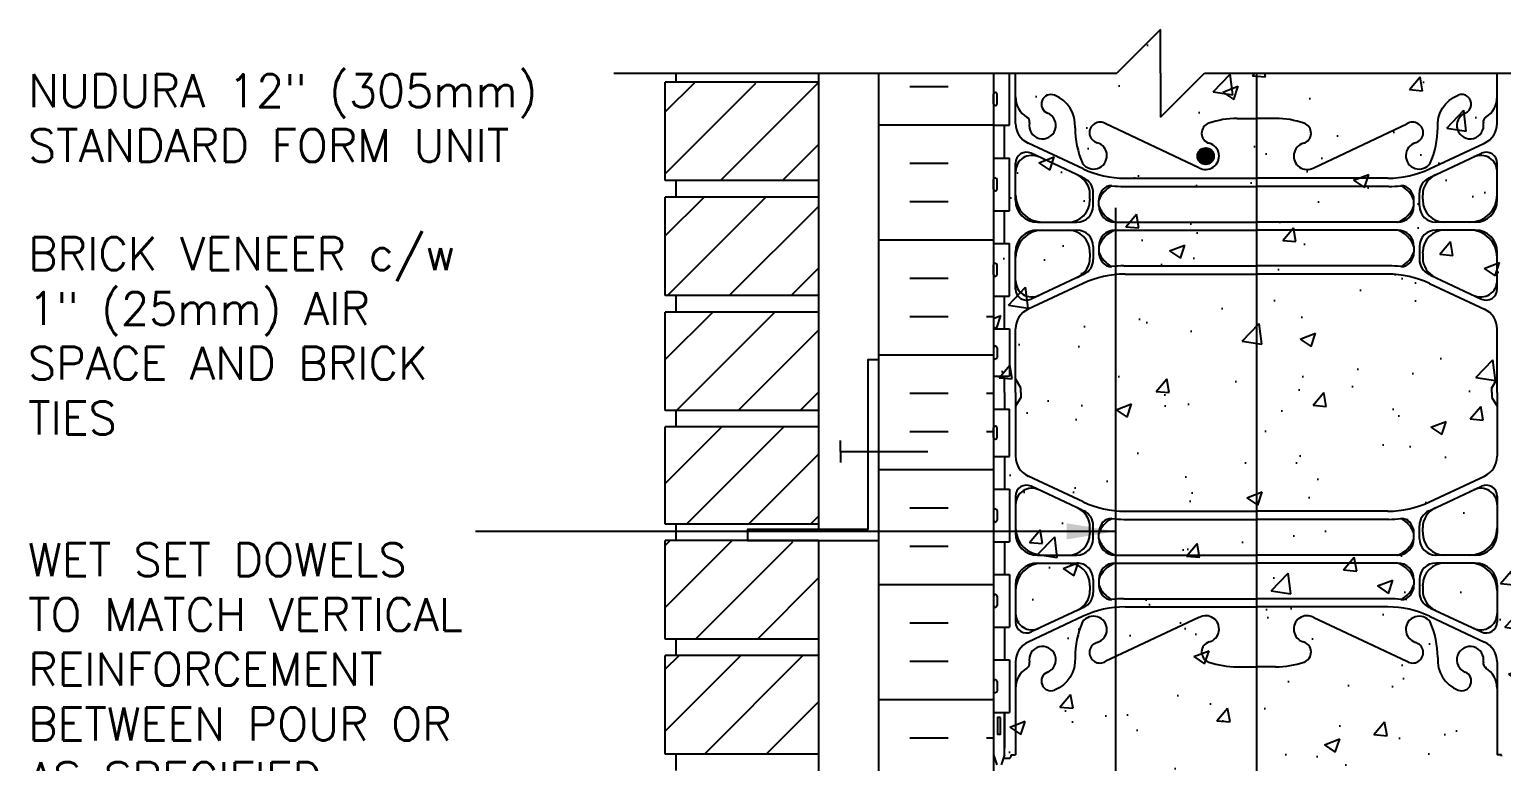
# Model space of a CAD drawing. Header units: inches. Extents: x 112.5 to 171.6, y -23.4 to 65.9.
# Drawn here: x 113.1 to 146.72, y 42.31 to 59.03 of the extents above; entities that cross this region are included whole.
import ezdxf

# ---------------------------------------------------------------- set-up
doc = ezdxf.new("R2010")
doc.units = ezdxf.units.IN
doc.header["$LTSCALE"] = 0.5
doc.header["$MEASUREMENT"] = 0
for name, color, linetype in [('HATCH', 12, 'Continuous'), ('line25', 2, 'Continuous'), ('LINE3', 3, 'Continuous'), ('LINE50', 5, 'Continuous'), ('LINE9', 9, 'Continuous'), ('TEXT', 4, 'Continuous'), ('Web_Edge', 9, 'Continuous')]:
    doc.layers.add(name, color=color, linetype=linetype)
doc.styles.add('DIM', font='romans.shx', dxfattribs={"width": 0.7})
doc.styles.add('ROMANS', font='romans.shx', dxfattribs={"height": 1.125})
doc.dimstyles.new('ext_12', dxfattribs={"dimscale": 12, "dimtxt": 0.09375, "dimasz": 0.09375, "dimexe": 0.09375, "dimexo": 0.0625, "dimgap": 0.0625, "dimtad": 1, "dimdec": 1, "dimzin": 3, "dimdsep": 46, "dimlunit": 4, "dimtxsty": 'DIM', "dimcen": 0.09, "dimdle": 0.09375, "dimclrt": 4, "dimadec": 0, "dimazin": 0, "dimtfac": 1, "dimtdec": 1, "dimtmove": 2, "dimatfit": 3, "dimfxl": 0, "dimfrac": 2, "dimtolj": 1, "dimtzin": 0, "dimarcsym": 0})

msp = doc.modelspace()

# ---------------------------------------------------------------- hatches: boundary and pattern name
at = {"layer": 'HATCH', "linetype": 'Continuous'}
h = msp.add_hatch(dxfattribs=at)
h.set_pattern_fill('AR-CONC', color=256, scale=0.5, style=0)
edge = h.paths.add_edge_path()
edge.add_line((147.121, 41.734), (147.121, 58.028))
edge.add_line((147.121, 58.028), (139.934, 58.028))
edge.add_line((139.934, 58.028), (138.934, 57.028))
edge.add_line((138.934, 57.028), (138.934, 58.028))
edge.add_line((138.934, 58.028), (138.934, 59.028))
edge.add_line((138.934, 59.028), (137.934, 58.028))
edge.add_line((137.934, 58.028), (135.121, 58.028))
edge.add_line((135.121, 58.028), (135.121, 41.991))
edge.add_line((135.121, 41.991), (135.146, 41.975))
edge.add_line((135.146, 41.975), (135.121, 41.975))
edge.add_line((135.121, 41.975), (135.121, 41.734))
edge.add_line((135.121, 41.734), (135.121, 33.6))
edge.add_spline(control_points=[(135.121, 33.6), (135.247, 33.536), (135.444, 33.434), (135.701, 33.721), (136.054, 33.426), (136.421, 33.699), (136.675, 33.426), (136.934, 33.62), (137.182, 33.409), (137.38, 33.549), (137.563, 33.566), (137.651, 33.442), (137.789, 33.405), (137.892, 33.529), (138.021, 33.578), (138.138, 33.614), (138.2, 33.59), (138.234, 33.547), (138.25, 33.492), (138.321, 33.467), (138.416, 33.443), (138.567, 33.434), (138.69, 33.509), (138.798, 33.517), (138.867, 33.529), (138.949, 33.513), (139.044, 33.468), (139.129, 33.429), (139.221, 33.424), (139.254, 33.514), (139.358, 33.531), (139.425, 33.592), (139.505, 33.584), (139.594, 33.587), (139.698, 33.583), (139.779, 33.545), (139.897, 33.482), (140.061, 33.469), (140.214, 33.536), (140.347, 33.612), (140.484, 33.629), (140.608, 33.636), (140.698, 33.609), (140.75, 33.522), (140.857, 33.456), (141.05, 33.396), (141.206, 33.472), (141.31, 33.523)], knot_values=[0, 0, 0, 0, 0.36882, 0.580962, 0.956064, 1.413946, 1.635694, 1.852394, 2.204033, 2.360582, 2.542219, 2.677797, 2.79395, 2.907785, 3.117226, 3.20968, 3.262351, 3.303115, 3.370216, 3.421138, 3.515057, 3.674522, 3.85319, 3.927977, 3.999794, 4.060692, 4.173001, 4.317056, 4.339836, 4.436406, 4.53825, 4.640095, 4.685656, 4.773056, 4.912503, 4.988734, 5.039656, 5.313971, 5.43662, 5.538465, 5.77077, 5.839112, 5.911139, 6.039898, 6.121993, 6.287819, 6.61794, 6.61794, 6.61794, 6.61794], degree=3, periodic=0)
edge.add_spline(control_points=[(141.31, 33.523), (141.324, 33.529), (141.372, 33.545), (141.425, 33.592), (141.505, 33.584), (141.594, 33.587), (141.698, 33.583), (141.779, 33.545), (141.897, 33.482), (142.061, 33.469), (142.214, 33.536), (142.347, 33.612), (142.484, 33.629), (142.608, 33.636), (142.698, 33.608), (142.749, 33.522), (142.857, 33.455), (143.013, 33.42), (143.142, 33.408), (143.31, 33.523)], knot_values=[4.491613, 4.491613, 4.491613, 4.491613, 4.53825, 4.640095, 4.685656, 4.773056, 4.912503, 4.988734, 5.039656, 5.313971, 5.43662, 5.538465, 5.77077, 5.839112, 5.911139, 6.039898, 6.121993, 6.287819, 6.511014, 6.511014, 6.511014, 6.511014], degree=3, periodic=0)
edge.add_spline(control_points=[(143.31, 33.523), (143.324, 33.529), (143.372, 33.545), (143.425, 33.592), (143.505, 33.584), (143.594, 33.587), (143.698, 33.583), (143.779, 33.545), (143.897, 33.482), (144.061, 33.469), (144.214, 33.536), (144.347, 33.612), (144.484, 33.629), (144.608, 33.636), (144.698, 33.608), (144.749, 33.522), (144.857, 33.455), (145.013, 33.42), (145.142, 33.408), (145.216, 33.401)], knot_values=[4.491613, 4.491613, 4.491613, 4.491613, 4.53825, 4.640095, 4.685656, 4.773056, 4.912503, 4.988734, 5.039656, 5.313971, 5.43662, 5.538465, 5.77077, 5.839112, 5.911139, 6.039898, 6.121993, 6.287819, 6.511014, 6.511014, 6.511014, 6.511014], degree=3, periodic=0)
edge.add_spline(control_points=[(145.216, 33.401), (145.29, 33.408), (145.418, 33.42), (145.574, 33.455), (145.682, 33.522), (145.733, 33.608), (145.823, 33.636), (145.947, 33.629), (146.084, 33.612), (146.217, 33.536), (146.37, 33.469), (146.534, 33.482), (146.652, 33.545), (146.733, 33.583), (146.837, 33.587), (146.926, 33.584), (147.007, 33.592), (147.059, 33.545), (147.107, 33.529), (147.121, 33.523)], knot_values=[4.491613, 4.491613, 4.491613, 4.491613, 4.714808, 4.880634, 4.962729, 5.091488, 5.163515, 5.231857, 5.464162, 5.566007, 5.688656, 5.962971, 6.013893, 6.090124, 6.229571, 6.316971, 6.362532, 6.464377, 6.511014, 6.511014, 6.511014, 6.511014], degree=3, periodic=0)
edge.add_line((147.121, 33.523), (147.121, 41.734))
at = {"layer": 'LINE3'}
msp.add_hatch(color=256, dxfattribs=at).paths.add_polyline_path([(139.776, 56.135, 1), (140.151, 56.135, 1)])

# ---------------------------------------------------------------- linework, layer by layer
at = {"layer": 'HATCH'}
for p, q in [((127.621, 57.144), (128.303, 57.825)), ((127.621, 55.73), (129.692, 57.8)), ((128.881, 55.575), (131.106, 57.8)), ((133.21, 57.725), (134.085, 57.725)), ((132.496, 56.85), (135.121, 56.85)), ((130.295, 55.575), (131.121, 56.401)), ((133.21, 55.975), (134.085, 55.975)), ((127.621, 54.315), (128.506, 55.2)), ((127.67, 52.95), (129.92, 55.2)), ((129.084, 52.95), (131.121, 54.987)), ((133.21, 55.1), (134.085, 55.1)), ((132.496, 54.225), (135.121, 54.225)), ((130.499, 52.95), (131.121, 53.573)), ((133.21, 53.35), (134.085, 53.35)), ((127.621, 51.487), (128.709, 52.575)), ((127.874, 50.325), (130.124, 52.575)), ((133.21, 52.475), (134.085, 52.475)), ((134.96, 52.475), (135.121, 52.475)), ((129.288, 50.325), (131.121, 52.159)), ((132.496, 51.6), (135.121, 51.6)), ((130.702, 50.325), (131.121, 50.744)), ((133.21, 50.725), (134.085, 50.725)), ((134.96, 50.725), (135.121, 50.725)), ((127.621, 48.659), (128.913, 49.95)), ((128.107, 47.73), (130.327, 49.95)), ((133.21, 49.85), (134.085, 49.85)), ((134.96, 49.85), (135.121, 49.85)), ((129.521, 47.73), (131.121, 49.33)), ((132.496, 48.975), (135.121, 48.975)), ((133.21, 48.1), (134.085, 48.1)), ((130.935, 47.73), (131.121, 47.916)), ((127.621, 47.244), (127.732, 47.355)), ((127.621, 45.83), (129.146, 47.355)), ((128.31, 45.105), (130.535, 47.33)), ((133.21, 47.225), (134.085, 47.225)), ((129.725, 45.105), (131.121, 46.502)), ((132.496, 46.35), (135.121, 46.35)), ((133.21, 45.475), (134.085, 45.475)), ((127.621, 44.416), (127.935, 44.73)), ((127.621, 43.002), (129.35, 44.73)), ((128.514, 42.48), (130.764, 44.73)), ((133.21, 44.6), (134.085, 44.6)), ((132.496, 43.725), (135.121, 43.725)), ((129.928, 42.48), (131.121, 43.673)), ((133.21, 42.85), (134.085, 42.85)), ((134.96, 42.85), (135.121, 42.85)), ((135.256, 42.571), (135.256, 42.571))]:
    msp.add_line(p, q, dxfattribs=at)
at = {"layer": 'line25'}
for p, q in [((127.871, 57.825), (127.871, 58.028)), ((131.121, 58.028), (131.121, 47.605)), ((135.121, 58.028), (135.121, 41.734)), ((135.486, 56.839), (135.486, 58.028)), ((131.121, 57.825), (127.621, 57.825)), ((127.621, 55.575), (127.621, 57.825)), ((135.121, 57.329), (135.121, 57.549)), ((135.161, 57.589), (135.161, 57.589)), ((135.201, 57.329), (135.201, 57.549)), ((135.121, 57.494), (135.121, 57.494)), ((135.121, 57.384), (135.121, 57.384)), ((135.161, 57.289), (135.161, 57.289)), ((135.121, 56.839), (135.486, 56.839)), ((135.121, 56.089), (135.486, 56.089)), ((135.486, 54.889), (135.486, 56.089)), ((131.121, 55.575), (127.621, 55.575)), ((127.871, 55.2), (127.871, 55.575)), ((135.121, 55.379), (135.121, 55.599)), ((135.121, 55.544), (135.121, 55.544)), ((135.161, 55.639), (135.161, 55.639)), ((135.201, 55.379), (135.201, 55.599)), ((127.621, 52.95), (127.621, 55.2)), ((131.121, 55.2), (127.621, 55.2)), ((135.121, 55.434), (135.121, 55.434)), ((135.161, 55.339), (135.161, 55.339)), ((135.121, 54.889), (135.486, 54.889)), ((135.121, 54.139), (135.486, 54.139)), ((135.486, 52.939), (135.486, 54.139)), ((135.121, 53.429), (135.121, 53.649)), ((135.121, 53.594), (135.121, 53.594)), ((135.121, 53.484), (135.121, 53.484)), ((135.161, 53.689), (135.161, 53.689)), ((135.201, 53.429), (135.201, 53.649)), ((135.161, 53.389), (135.161, 53.389)), ((131.121, 52.95), (127.621, 52.95)), ((127.871, 52.575), (127.871, 52.95)), ((135.121, 52.939), (135.486, 52.939)), ((131.121, 52.575), (127.621, 52.575)), ((127.621, 50.325), (127.621, 52.575)), ((135.121, 52.189), (135.486, 52.189)), ((135.486, 52.189), (135.486, 51.109)), ((135.161, 51.799), (135.161, 51.799)), ((135.121, 51.759), (135.121, 51.539)), ((135.121, 51.704), (135.121, 51.704)), ((135.121, 51.594), (135.121, 51.594)), ((135.161, 51.499), (135.161, 51.499)), ((135.201, 51.759), (135.201, 51.539)), ((135.121, 51.109), (135.486, 51.109)), ((131.121, 50.325), (127.621, 50.325)), ((127.871, 49.95), (127.871, 50.325)), ((135.121, 50.359), (135.486, 50.359)), ((135.486, 49.279), (135.486, 50.359)), ((131.121, 49.95), (127.621, 49.95)), ((127.621, 47.73), (127.621, 49.95)), ((135.121, 49.709), (135.121, 49.929)), ((135.121, 49.874), (135.121, 49.874)), ((135.121, 49.764), (135.121, 49.764)), ((135.161, 49.969), (135.161, 49.969)), ((135.201, 49.709), (135.201, 49.929)), ((135.161, 49.669), (135.161, 49.669)), ((135.121, 49.279), (135.486, 49.279)), ((135.121, 48.529), (135.486, 48.529)), ((135.486, 48.529), (135.486, 47.329)), ((135.121, 48.039), (135.121, 47.819)), ((135.121, 47.984), (135.121, 47.984)), ((135.121, 47.874), (135.121, 47.874)), ((135.161, 48.079), (135.161, 48.079)), ((135.161, 47.779), (135.161, 47.779)), ((135.201, 48.039), (135.201, 47.819)), ((131.121, 47.73), (127.621, 47.73)), ((127.871, 47.355), (127.871, 47.73)), ((131.121, 47.355), (127.621, 47.355)), ((127.621, 45.105), (127.621, 47.355)), ((131.121, 47.355), (131.121, 23.759)), ((135.121, 47.329), (135.486, 47.329)), ((135.121, 46.579), (135.486, 46.579)), ((135.486, 46.579), (135.486, 45.379)), ((135.121, 46.089), (135.121, 45.869)), ((135.201, 46.089), (135.201, 45.869)), ((135.121, 46.034), (135.121, 46.034)), ((135.121, 45.924), (135.121, 45.924)), ((135.161, 45.829), (135.161, 45.829)), ((131.121, 45.105), (127.621, 45.105)), ((127.871, 44.73), (127.871, 45.105)), ((135.121, 45.379), (135.486, 45.379)), ((131.121, 44.73), (127.621, 44.73)), ((127.621, 42.48), (127.621, 44.73)), ((135.121, 44.629), (135.486, 44.629)), ((135.486, 44.629), (135.486, 43.429)), ((135.121, 44.139), (135.121, 43.919)), ((135.121, 44.084), (135.121, 44.084)), ((135.161, 44.179), (135.161, 44.179)), ((135.201, 44.139), (135.201, 43.919)), ((135.121, 43.974), (135.121, 43.974)), ((135.161, 43.879), (135.161, 43.879)), ((135.121, 43.429), (135.486, 43.429)), ((131.121, 42.48), (127.621, 42.48)), ((127.871, 42.105), (127.871, 42.48))]:
    msp.add_line(p, q, dxfattribs=at)
for centre, start, end in [((135.161, 57.549), 90, 180), ((135.161, 57.549), 360, 90), ((135.161, 57.329), 180, 270), ((135.161, 57.329), 270, 0), ((135.161, 55.599), 90, 180), ((135.161, 55.599), 360, 90), ((135.161, 55.379), 180, 270), ((135.161, 55.379), 270, 0), ((135.161, 53.649), 90, 180), ((135.161, 53.649), 360, 90), ((135.161, 53.429), 180, 270), ((135.161, 53.429), 270, 0), ((135.161, 51.759), 90, 180), ((135.161, 51.759), 0, 90), ((135.161, 51.539), 180, 270), ((135.161, 51.539), 270, 0), ((135.161, 49.929), 90, 180), ((135.161, 49.929), 360, 90), ((135.161, 49.709), 180, 270), ((135.161, 49.709), 270, 0), ((135.161, 48.039), 90, 180), ((135.161, 47.819), 180, 270), ((135.161, 48.039), 0, 90), ((135.161, 47.819), 270, 0), ((135.161, 46.089), 90, 180), ((135.161, 46.089), 0, 90), ((135.161, 45.869), 180, 270), ((135.161, 45.869), 270, 0), ((135.161, 44.139), 90, 180), ((135.161, 44.139), 0, 90), ((135.161, 43.919), 180, 270), ((135.161, 43.919), 270, 0)]:
    msp.add_arc(centre, 0.04, start, end, dxfattribs=at)
at = {"layer": 'LINE3'}
for p, q in [((141.121, 58.017), (141.121, 33.6)), ((137.91, 16.742), (137.91, 54.953))]:
    msp.add_line(p, q, dxfattribs=at)
msp.add_circle((139.964, 56.135), 0.188, dxfattribs=at)
at = {"layer": 'LINE50'}
msp.add_line((132.496, 41.734), (132.496, 58.028), dxfattribs=at)
at = {"layer": 'LINE9'}
for p, q in [((138.934, 59.028), (137.934, 58.028)), ((138.934, 58.028), (138.934, 59.028)), ((126.446, 58.028), (137.934, 58.028)), ((138.934, 58.028), (138.934, 57.028)), ((138.934, 57.028), (139.934, 58.028)), ((139.934, 58.028), (151.517, 58.028)), ((131.621, 49.392), (131.621, 49.642)), ((131.621, 49.392), (131.621, 49.142)), ((131.621, 49.392), (133.621, 49.392))]:
    msp.add_line(p, q, dxfattribs=at)
msp.add_lwpolyline([(132.496, 51.48), (132.246, 51.48), (132.246, 47.605), (129.496, 47.605), (129.496, 47.355), (132.496, 47.355)], close=True, dxfattribs=at)
at = {"layer": 'TEXT'}
for points in [[(134.308, 57.459, 0, 0.36, 0), (133.228, 57.459, 0, 0, 0), (126.478, 57.459, 0, 0, 0)], [(127.628, 53.841, 0, 0.36, 0), (126.548, 53.841, 0, 0, 0), (124.422, 53.841, 0, 0, 0)]]:
    msp.add_lwpolyline(points, format="xyseb", dxfattribs=at)
at = {"layer": 'Web_Edge'}
for p, q in [((135.621, 56.884), (135.621, 58.028)), ((146.621, 56.884), (146.621, 58.028)), ((139.811, 55.871), (137.684, 56.87)), ((140.682, 56.995), (141.121, 56.995)), ((141.561, 56.995), (141.121, 56.995)), ((142.432, 55.871), (144.559, 56.87)), ((137.168, 55.842), (135.909, 56.431)), ((137.144, 55.655), (135.977, 56.2)), ((145.075, 55.842), (146.333, 56.431)), ((145.099, 55.655), (146.265, 56.2)), ((135.621, 55.126), (135.621, 55.974)), ((146.621, 55.126), (146.621, 55.974)), ((138.121, 55.63), (141.121, 55.63)), ((144.121, 55.63), (141.121, 55.63)), ((137.321, 55.149), (137.321, 55.253)), ((137.321, 55.149), (137.321, 55.126)), ((137.396, 55.001), (137.396, 55.298)), ((138.097, 55.442), (141.121, 55.442)), ((144.145, 55.442), (141.121, 55.442)), ((144.846, 55.001), (144.846, 55.298)), ((144.921, 55.149), (144.921, 55.253)), ((144.921, 55.149), (144.921, 55.126)), ((137.521, 55.001), (137.521, 55.127)), ((144.721, 55.001), (144.721, 55.127)), ((136.121, 54.626), (137.021, 54.626)), ((137.896, 54.626), (141.121, 54.626)), ((144.346, 54.626), (141.121, 54.626)), ((146.121, 54.626), (145.221, 54.626)), ((136.121, 54.446), (137.021, 54.446)), ((137.896, 54.446), (141.121, 54.446)), ((144.346, 54.446), (141.121, 54.446)), ((146.121, 54.446), (145.221, 54.446)), ((135.621, 53.097), (135.621, 53.946)), ((137.321, 53.922), (137.321, 53.946)), ((137.321, 53.922), (137.321, 53.818)), ((137.396, 54.071), (137.396, 53.774)), ((137.521, 54.071), (137.521, 53.957)), ((137.521, 54.071), (137.521, 53.945)), ((144.721, 54.071), (144.721, 53.945)), ((144.721, 54.071), (144.721, 53.957)), ((144.846, 54.071), (144.846, 53.774)), ((144.921, 53.922), (144.921, 53.946)), ((144.921, 53.922), (144.921, 53.818)), ((146.621, 53.097), (146.621, 53.946)), ((138.098, 53.629), (141.121, 53.629)), ((144.145, 53.629), (141.121, 53.629)), ((137.168, 53.229), (135.909, 52.641)), ((137.145, 53.417), (135.977, 52.871)), ((138.121, 53.441), (141.121, 53.441)), ((144.121, 53.441), (141.121, 53.441)), ((145.075, 53.229), (146.333, 52.641)), ((145.098, 53.417), (146.265, 52.871)), ((135.621, 50.734), (135.621, 52.188)), ((146.621, 50.734), (146.621, 52.188)), ((135.741, 50.847), (135.621, 51.047)), ((135.741, 50.847), (135.621, 51.047)), ((135.741, 50.734), (135.741, 50.847)), ((135.741, 50.734), (135.741, 50.847)), ((146.501, 50.847), (146.621, 51.047)), ((146.501, 50.847), (146.621, 51.047)), ((146.501, 50.734), (146.501, 50.847)), ((146.501, 50.734), (146.501, 50.847)), ((135.621, 50.734), (135.621, 49.281)), ((135.741, 50.622), (135.621, 50.422)), ((135.741, 50.622), (135.621, 50.422)), ((135.741, 50.734), (135.741, 50.622)), ((135.741, 50.734), (135.741, 50.622)), ((146.501, 50.734), (146.501, 50.622)), ((146.501, 50.734), (146.501, 50.622)), ((146.501, 50.622), (146.621, 50.422)), ((146.501, 50.622), (146.621, 50.422)), ((146.621, 50.734), (146.621, 49.281)), ((137.168, 48.24), (135.909, 48.828)), ((145.075, 48.24), (146.333, 48.828)), ((137.145, 48.052), (135.977, 48.598)), ((145.098, 48.052), (146.265, 48.598)), ((135.621, 48.371), (135.621, 47.523)), ((146.621, 48.371), (146.621, 47.523)), ((138.097, 47.84), (141.121, 47.84)), ((138.121, 48.027), (141.121, 48.027)), ((144.121, 48.027), (141.121, 48.027)), ((144.145, 47.84), (141.121, 47.84)), ((137.321, 47.547), (137.321, 47.651)), ((137.321, 47.547), (137.321, 47.523)), ((137.396, 47.398), (137.396, 47.695)), ((137.521, 47.398), (137.521, 47.524)), ((144.721, 47.398), (144.721, 47.524)), ((144.846, 47.398), (144.846, 47.695)), ((144.921, 47.547), (144.921, 47.651)), ((144.921, 47.547), (144.921, 47.523)), ((136.121, 47.023), (137.021, 47.023)), ((136.121, 46.843), (137.021, 46.843)), ((137.896, 47.023), (141.121, 47.023)), ((137.896, 46.843), (141.121, 46.843)), ((144.346, 47.023), (141.121, 47.023)), ((144.346, 46.843), (141.121, 46.843)), ((146.121, 47.023), (145.221, 47.023)), ((146.121, 46.843), (145.221, 46.843)), ((137.396, 46.468), (137.396, 46.171)), ((137.521, 46.468), (137.521, 46.342)), ((137.521, 46.468), (137.521, 46.354)), ((144.721, 46.468), (144.721, 46.354)), ((144.721, 46.468), (144.721, 46.342)), ((144.846, 46.468), (144.846, 46.171)), ((135.621, 46.343), (135.621, 45.495)), ((137.321, 46.32), (137.321, 46.343)), ((137.321, 46.32), (137.321, 46.216)), ((144.921, 46.32), (144.921, 46.343)), ((144.921, 46.32), (144.921, 46.216)), ((146.621, 46.343), (146.621, 45.495)), ((137.144, 45.814), (135.977, 45.269)), ((138.098, 46.026), (141.121, 46.026)), ((138.121, 45.839), (141.121, 45.839)), ((144.145, 46.026), (141.121, 46.026)), ((144.121, 45.839), (141.121, 45.839)), ((145.099, 45.814), (146.265, 45.269)), ((137.168, 45.627), (135.909, 45.038)), ((139.811, 45.598), (137.684, 44.599)), ((142.432, 45.598), (144.559, 44.599)), ((145.075, 45.627), (146.333, 45.038)), ((135.621, 44.585), (135.621, 42.463)), ((140.682, 44.474), (141.121, 44.474)), ((141.561, 44.474), (141.121, 44.474)), ((146.621, 44.585), (146.621, 42.463)), ((135.371, 42.463), (135.371, 43.429)), ((135.121, 42.463), (135.196, 42.233)), ((135.371, 42.463), (135.296, 42.233)), ((135.345, 42.383), (135.471, 42.383)), ((135.521, 42.463), (135.621, 42.463)), ((135.521, 42.433), (135.521, 42.463)), ((135.521, 42.433), (135.521, 42.433)), ((146.721, 42.463), (146.621, 42.463)), ((146.721, 42.433), (146.721, 42.463)), ((146.721, 42.433), (146.721, 42.433))]:
    msp.add_line(p, q, dxfattribs=at)
for points in [[(136.98, 56.784, 0.325312), (136.513, 57.526)], [(145.263, 56.784, -0.325312), (145.73, 57.526)], [(136.98, 44.685, -0.325312), (136.513, 43.942)], [(145.263, 44.685, 0.325312), (145.73, 43.942)]]:
    msp.add_lwpolyline(points, format="xyb", dxfattribs=at)
for points in [[(135.371, 56.089), (135.371, 56.839)], [(135.371, 54.139), (135.371, 54.889)], [(135.371, 52.189), (135.371, 52.939)], [(135.371, 50.734), (135.371, 51.109)], [(135.371, 50.734), (135.371, 50.359)], [(135.371, 49.279), (135.371, 48.529)], [(135.371, 47.329), (135.371, 46.579)], [(135.371, 45.379), (135.371, 44.629)], [(135.371, 43.429), (135.371, 42.613)]]:
    msp.add_lwpolyline(points, dxfattribs=at)
msp.add_lwpolyline([(135.281, 43.313), (135.211, 43.313), (135.211, 42.933), (135.281, 42.933)], close=True, dxfattribs=at)
for centre, radius, start, end in [((136.431, 57.322), 0.22, 68.1963, 248.1963), ((145.811, 57.322), 0.22, 291.8037, 111.8037), ((136.171, 57.49), 0.55, 180, 238.0732), ((146.071, 57.49), 0.55, 301.9268, 0), ((136.121, 56.884), 0.5, 180, 244.9204), ((135.814, 56.918), 0.125, 348.9056, 58.0732), ((136.236, 56.835), 0.305, 168.9056, 68.1963), ((137.551, 56.671), 0.24, 56.25, 254.2747), ((140.111, 56.66), 0.24, 108.923, 254.2747), ((140.682, 54.995), 2, 90, 108.923), ((141.561, 54.995), 2, 71.077, 90), ((142.131, 56.66), 0.24, 285.7253, 71.077), ((144.692, 56.671), 0.24, 285.7253, 123.75), ((146.006, 56.835), 0.305, 111.8037, 11.0944), ((146.428, 56.918), 0.125, 121.9268, 191.0944), ((146.121, 56.884), 0.5, 295.0796, 0), ((138.98, 56.785), 2, 180.0146, 203.9638), ((143.263, 56.785), 2, 336.0362, 359.9854), ((135.871, 55.974), 0.25, 64.9204, 180), ((135.996, 55.777), 0.375, 64.9204, 180), ((137.403, 56.146), 0.305, 214.6703, 74.2747), ((139.964, 56.135), 0.305, 240, 74.2747), ((142.279, 56.135), 0.305, 105.7253, 300), ((144.84, 56.146), 0.305, 105.7253, 325.3297), ((146.246, 55.777), 0.375, 0, 115.0796), ((146.371, 55.974), 0.25, 0, 115.0796), ((138.121, 57.88), 2.25, 244.9204, 270), ((144.121, 57.88), 2.25, 270, 295.0796), ((136.821, 55.253), 0.5, 0, 64.9204), ((138.097, 57.692), 2.25, 244.9204, 245.9476), ((137.02, 55.297), 0.376, 0.0514, 64.8081), ((145.223, 55.297), 0.376, 115.1919, 179.9486), ((145.421, 55.253), 0.5, 115.0796, 180), ((144.145, 57.692), 2.25, 294.0524, 295.0796), ((136.246, 55.251), 0.625, 180, 270), ((138.105, 54.904), 0.624, 117.0966, 159.0881), ((137.898, 55.126), 0.376, 138.3704, 179.9486), ((137.803, 55.21), 0.25, 86.1209, 138.3704), ((138.097, 57.692), 2.25, 262.9228, 270), ((144.145, 57.692), 2.25, 270, 277.0772), ((144.44, 55.21), 0.25, 41.6296, 93.8791), ((144.138, 54.904), 0.624, 20.9119, 62.9034), ((144.345, 55.126), 0.376, 0.0514, 41.6296), ((145.996, 55.251), 0.625, 270, 0), ((136.121, 55.126), 0.5, 180, 270), ((136.821, 55.126), 0.5, 270, 0), ((137.021, 55.001), 0.375, 270, 0), ((138.103, 55.208), 0.617, 199.5682, 250.4318), ((137.896, 55.001), 0.375, 180, 270), ((144.346, 55.001), 0.375, 270, 0), ((144.14, 55.208), 0.617, 289.5682, 340.4318), ((145.221, 55.001), 0.375, 180, 270), ((145.421, 55.126), 0.5, 180, 270), ((146.121, 55.126), 0.5, 270, 0), ((136.246, 53.821), 0.625, 90, 180), ((136.121, 53.946), 0.5, 90, 180), ((136.821, 53.946), 0.5, 0, 90), ((137.021, 54.071), 0.375, 360, 90), ((138.103, 53.864), 0.617, 109.6458, 160.4318), ((137.896, 54.071), 0.375, 90, 180), ((144.346, 54.071), 0.375, 360, 90), ((144.14, 53.864), 0.617, 19.5682, 70.3542), ((145.221, 54.071), 0.375, 90, 180), ((145.421, 53.946), 0.5, 90, 180), ((145.996, 53.821), 0.625, 360, 90), ((146.121, 53.946), 0.5, 0, 90), ((136.821, 53.818), 0.5, 295.0796, 360), ((138.105, 54.168), 0.624, 200.9119, 242.8949), ((137.898, 53.945), 0.376, 180.0491, 221.6135), ((144.138, 54.168), 0.624, 297.1051, 339.0881), ((144.345, 53.945), 0.376, 318.3865, 359.9509), ((145.421, 53.818), 0.5, 180, 244.9204), ((137.02, 53.774), 0.376, 295.187, 359.9509), ((137.803, 53.862), 0.25, 221.6135, 273.8988), ((138.098, 51.379), 2.25, 90, 97.097), ((144.145, 51.379), 2.25, 82.903, 90), ((144.44, 53.862), 0.25, 266.1012, 318.3865), ((145.223, 53.774), 0.376, 180.0491, 244.813), ((135.996, 53.294), 0.375, 180, 295.0796), ((138.098, 51.379), 2.25, 114.0752, 115.0796), ((138.121, 51.191), 2.25, 90, 115.0796), ((144.121, 51.191), 2.25, 64.9204, 90), ((144.145, 51.379), 2.25, 64.9204, 65.9248), ((146.246, 53.294), 0.375, 244.9204, 360), ((135.871, 53.097), 0.25, 180, 295.0796), ((146.371, 53.097), 0.25, 244.9204, 0), ((136.121, 52.188), 0.5, 115.0796, 180), ((146.121, 52.188), 0.5, 0, 64.9204), ((136.121, 49.281), 0.5, 180, 244.9204), ((146.121, 49.281), 0.5, 295.0796, 360), ((135.871, 48.371), 0.25, 64.9204, 180), ((135.996, 48.175), 0.375, 64.9204, 180), ((146.246, 48.175), 0.375, 0, 115.0796), ((146.371, 48.371), 0.25, 360, 115.0796), ((136.821, 47.651), 0.5, 0, 64.9204), ((138.121, 50.277), 2.25, 244.9204, 270), ((144.121, 50.277), 2.25, 270, 295.0796), ((145.421, 47.651), 0.5, 115.0796, 180), ((138.098, 50.09), 2.25, 244.9204, 245.9248), ((137.02, 47.695), 0.376, 0.0491, 64.813), ((138.105, 47.301), 0.624, 117.0966, 159.0881), ((137.898, 47.523), 0.376, 138.3704, 179.9486), ((137.803, 47.607), 0.25, 86.1209, 138.3704), ((138.097, 50.09), 2.25, 262.9228, 270), ((144.145, 50.09), 2.25, 270, 277.0772), ((144.138, 47.301), 0.624, 20.9119, 62.9034), ((144.44, 47.607), 0.25, 41.6296, 93.8791), ((144.345, 47.523), 0.376, 0.0514, 41.6296), ((145.223, 47.695), 0.376, 115.187, 179.9509), ((144.145, 50.09), 2.25, 294.0752, 295.0796), ((136.246, 47.648), 0.625, 180, 270), ((136.121, 47.523), 0.5, 180, 270), ((136.821, 47.523), 0.5, 270, 0), ((145.421, 47.523), 0.5, 180, 270), ((145.996, 47.648), 0.625, 270, 0), ((146.121, 47.523), 0.5, 270, 360), ((137.021, 47.398), 0.375, 270, 0), ((137.896, 47.398), 0.375, 180, 270), ((138.103, 47.605), 0.617, 199.5682, 250.4318), ((144.14, 47.605), 0.617, 289.5682, 340.4318), ((144.346, 47.398), 0.375, 270, 0), ((145.221, 47.398), 0.375, 180, 270), ((136.121, 46.343), 0.5, 90, 180), ((136.246, 46.218), 0.625, 90, 180), ((136.821, 46.343), 0.5, 0, 90), ((137.021, 46.468), 0.375, 360, 90), ((137.896, 46.468), 0.375, 90, 180), ((138.103, 46.261), 0.617, 109.6458, 160.4318), ((144.346, 46.468), 0.375, 360, 90), ((144.14, 46.261), 0.617, 19.5682, 70.3542), ((145.221, 46.468), 0.375, 90, 180), ((145.421, 46.343), 0.5, 90, 180), ((145.996, 46.218), 0.625, 360, 90), ((146.121, 46.343), 0.5, 360, 90), ((136.821, 46.216), 0.5, 295.0796, 360), ((137.02, 46.171), 0.376, 295.1919, 359.9486), ((137.898, 46.342), 0.376, 180.0491, 221.6135), ((138.105, 46.565), 0.624, 200.9119, 242.8949), ((137.803, 46.259), 0.25, 221.6135, 273.8988), ((144.138, 46.565), 0.624, 297.1051, 339.0881), ((144.44, 46.259), 0.25, 266.1012, 318.3865), ((144.345, 46.342), 0.376, 318.3865, 359.9509), ((145.223, 46.171), 0.376, 180.0514, 244.8081), ((145.421, 46.216), 0.5, 180, 244.9204), ((138.097, 43.776), 2.25, 114.0524, 115.0796), ((138.121, 43.589), 2.25, 90, 115.0796), ((138.098, 43.776), 2.25, 90, 97.097), ((144.121, 43.589), 2.25, 64.9204, 90), ((144.145, 43.776), 2.25, 82.903, 90), ((144.145, 43.776), 2.25, 64.9204, 65.9476), ((135.996, 45.691), 0.375, 180, 295.0796), ((135.871, 45.495), 0.25, 180, 295.0796), ((138.98, 44.684), 2, 156.0362, 179.9854), ((137.403, 45.323), 0.305, 285.7253, 145.3297), ((139.964, 45.334), 0.305, 285.7253, 120), ((142.279, 45.334), 0.305, 60, 254.2747), ((144.84, 45.323), 0.305, 34.6703, 254.2747), ((143.263, 44.684), 2, 0.0146, 23.9638), ((146.246, 45.691), 0.375, 244.9204, 360), ((146.371, 45.495), 0.25, 244.9204, 360), ((136.121, 44.585), 0.5, 115.0796, 180), ((136.236, 44.634), 0.305, 291.8037, 191.0944), ((137.551, 44.798), 0.24, 105.7253, 303.75), ((140.111, 44.809), 0.24, 105.7253, 251.077), ((142.131, 44.809), 0.24, 288.923, 74.2747), ((144.692, 44.798), 0.24, 236.25, 74.2747), ((146.006, 44.634), 0.305, 348.9056, 248.1963), ((146.121, 44.585), 0.5, 360, 64.9204), ((136.171, 43.978), 0.55, 121.9268, 180), ((135.814, 44.551), 0.125, 301.9268, 11.0944), ((140.682, 46.474), 2, 251.077, 270), ((141.561, 46.474), 2, 270, 288.923), ((146.428, 44.551), 0.125, 168.9056, 238.0732), ((146.071, 43.978), 0.55, 360, 58.0732), ((136.431, 44.147), 0.22, 111.8037, 291.8037), ((145.811, 44.147), 0.22, 248.1963, 68.1963), ((135.471, 42.433), 0.05, 270, 0)]:
    msp.add_arc(centre, radius, start, end, dxfattribs=at)

# ---------------------------------------------------------------- texts
at = {"layer": 'TEXT', "char_height": 0.75, "attachment_point": 4, "style": 'ROMANS'}
for s, insert, width in [('NUDURA 12" (305mm) STANDARD FORM UNIT', (113.067, 57.003), 13.25991), ('BRICK VENEER c/w 1" (25mm) AIR SPACE AND BRICK TIES', (113.067, 52.031), 12.32576), ('WET SET DOWELS TO MATCH VERTICAL REINFORCEMENT BETWEEN POUR OR AS SPECIFIED', (113.067, 44.417), 11.01551)]:
    msp.add_mtext(s, dxfattribs=dict(at, insert=insert, width=width))

# ---------------------------------------------------------------- leaders
at = {"layer": 'TEXT'}
msp.add_leader([(137.91, 47.566), (124.937, 47.566), (123.283, 47.566)], dimstyle='ext_12', override={"dimgap": 0.0625, "dimtad": 0}, dxfattribs=at)

doc.saveas('drawing.dxf')
